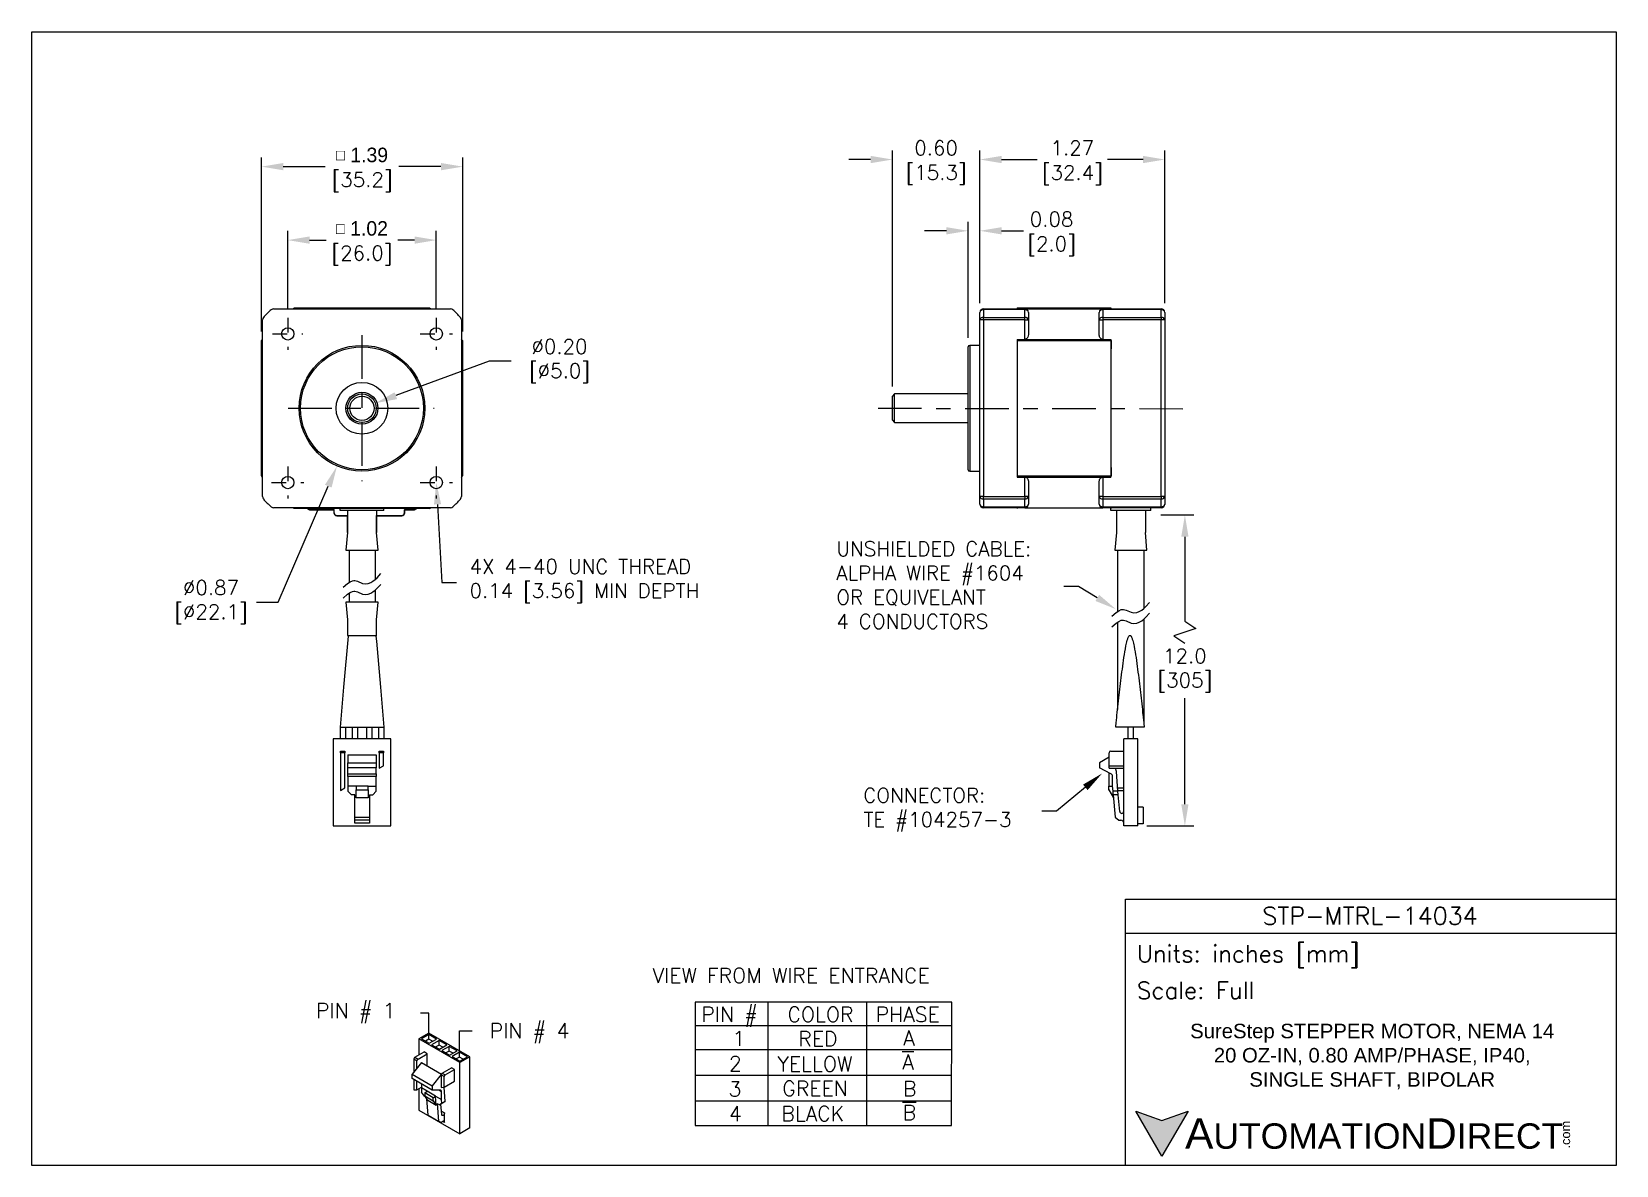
# Model space of a CAD drawing. Extents: x 864.9 to 875.8, y 112.8 to 120.6.
import ezdxf
from ezdxf import colors
from ezdxf.entities.mleader import LeaderData, LeaderLine
from ezdxf.math import Vec2, Vec3

# ---------------------------------------------------------------- set-up
doc = ezdxf.new("R2010")
doc.units = 0
doc.header["$LTSCALE"] = 4
doc.header["$MEASUREMENT"] = 0
doc.linetypes.add('CENTER2', pattern=[1.125, 0.75, -0.125, 0.125, -0.125])
doc.layers.get('0').update_dxf_attribs({"linetype": 'CONTINUOUS'})
doc.layers.get('DEFPOINTS').update_dxf_attribs({"linetype": 'CONTINUOUS'})
for name, color, linetype in [('Centerline', 40, 'CENTER2'), ('Dimensions', 140, 'CONTINUOUS'), ('Dimensions @ 1', 140, 'CONTINUOUS'), ('TEXT', 140, 'CONTINUOUS')]:
    doc.layers.add(name, color=color, linetype=linetype)
doc.styles.add('\\M+2ABAC\\M+2A6A11', font='')
doc.styles.add('ROMANS', font='romans.shx')
doc.styles.get("Standard").update_dxf_attribs({"font": 'romans.shx'})
doc.styles.get('\\M+2ABAC\\M+2A6A11').set_extended_font_data('AR MingtiM BIG-5')
doc.dimstyles.get("Standard").update_dxf_attribs({"dimtxt": 0.1, "dimasz": 0.15, "dimexe": 0.0625, "dimexo": 0.0625, "dimgap": 0.03, "dimtad": 0, "dimtih": 1, "dimtoh": 1, "dimzin": 0, "dimdsep": 46, "dimtxsty": 'Standard', "dimcen": 0, "dimclrd": 256, "dimclre": 256, "dimclrt": 256, "dimadec": 0, "dimazin": 0, "dimtfac": 1, "dimtofl": 0, "dimtmove": 0, "dimatfit": 3, "dimfxl": 0, "dimtolj": 1, "dimtzin": 0, "dimlwd": -1, "dimlwe": 25, "dimarcsym": 0})

# ---------------------------------------------------------------- blocks, each defined once
blk = doc.blocks.new('*D9')
at = {"layer": 'DEFPOINTS', "color": 0}
for p in [(867.844, 119.628), (866.458, 118.43), (867.844, 118.43)]:
    blk.add_point(p, dxfattribs=at)
at = {"layer": 'Dimensions', "lineweight": 25}
for p, q in [((866.458, 118.493), (866.458, 119.691)), ((867.844, 118.493), (867.844, 119.691))]:
    blk.add_line(p, q, dxfattribs=at)
at = {"layer": 'Dimensions'}
for p, q in [((866.608, 119.628), (866.896, 119.628)), ((867.694, 119.628), (867.405, 119.628))]:
    blk.add_line(p, q, dxfattribs=at)
for points in [[(866.608, 119.653), (866.608, 119.603), (866.458, 119.628)], [(867.694, 119.653), (867.694, 119.603), (867.844, 119.628)]]:
    blk.add_solid(points, dxfattribs=at)
at = {"layer": 'Dimensions', "char_height": 0.1, "attachment_point": 5}
for s, insert in [('\\A1;{\\Fgdt|c0;\\H0.75x;o\\Ftxt|c0;\\H1.3333x; 1.39', (867.151, 119.708)), ('\\A1;[35.2]}', (867.151, 119.522))]:
    blk.add_mtext(s, dxfattribs=dict(at, insert=insert))
blk = doc.blocks.new('*D8')
at = {"layer": 'DEFPOINTS', "color": 0}
for p in [(867.662, 119.122), (866.639, 118.586), (867.662, 118.586)]:
    blk.add_point(p, dxfattribs=at)
at = {"layer": 'Dimensions', "lineweight": 25}
for p, q in [((866.639, 118.649), (866.639, 119.185)), ((867.662, 118.649), (867.662, 119.185))]:
    blk.add_line(p, q, dxfattribs=at)
at = {"layer": 'Dimensions'}
for p, q in [((866.789, 119.122), (866.904, 119.122)), ((867.512, 119.122), (867.396, 119.122))]:
    blk.add_line(p, q, dxfattribs=at)
for points in [[(866.789, 119.147), (866.789, 119.097), (866.639, 119.122)], [(867.512, 119.147), (867.512, 119.097), (867.662, 119.122)]]:
    blk.add_solid(points, dxfattribs=at)
at = {"layer": 'Dimensions', "char_height": 0.1, "attachment_point": 5}
for s, insert in [('\\A1;{\\Fgdt|c0;\\H0.75x;o\\Ftxt|c0;\\H1.3333x; 1.02', (867.15, 119.202)), ('\\A1;[26.0]}', (867.15, 119.016))]:
    blk.add_mtext(s, dxfattribs=dict(at, insert=insert))
blk = doc.blocks.new('*D1')
at = {"layer": 'DEFPOINTS', "color": 0}
for p in [(867.323, 118.363), (866.978, 117.565)]:
    blk.add_point(p, dxfattribs=at)
at = {"layer": 'Dimensions'}
for p, q in [((866.573, 116.629), (866.918, 117.427)), ((866.423, 116.629), (866.573, 116.629))]:
    blk.add_line(p, q, dxfattribs=at)
blk.add_solid([(866.895, 117.437), (866.941, 117.418), (866.978, 117.565)], dxfattribs=at)
at = {"layer": 'Dimensions', "insert": (866.076, 116.629), "char_height": 0.1, "attachment_point": 5}
blk.add_mtext('\\A1; ∅0.87\\P [∅22.1]', dxfattribs=at)
blk = doc.blocks.new('*D12')
at = {"layer": 'DEFPOINTS', "color": 0}
for p in [(871.405, 119.677), (871.405, 118.624), (872.679, 118.624)]:
    blk.add_point(p, dxfattribs=at)
at = {"layer": 'Dimensions', "lineweight": 25}
for p, q in [((871.405, 118.687), (871.405, 119.739)), ((872.679, 118.687), (872.679, 119.739))]:
    blk.add_line(p, q, dxfattribs=at)
at = {"layer": 'Dimensions'}
for p, q in [((871.555, 119.677), (871.8, 119.677)), ((872.529, 119.677), (872.284, 119.677))]:
    blk.add_line(p, q, dxfattribs=at)
for points in [[(871.555, 119.702), (871.555, 119.652), (871.405, 119.677)], [(872.529, 119.702), (872.529, 119.652), (872.679, 119.677)]]:
    blk.add_solid(points, dxfattribs=at)
at = {"layer": 'Dimensions', "char_height": 0.1, "attachment_point": 5}
for s, insert in [('\\A1;1.27', (872.042, 119.757)), ('\\A1;[32.4]', (872.042, 119.57))]:
    blk.add_mtext(s, dxfattribs=dict(at, insert=insert))
blk = doc.blocks.new('*D11')
at = {"layer": 'DEFPOINTS', "color": 0}
for p in [(870.803, 119.677), (871.405, 118.624), (870.803, 118.05)]:
    blk.add_point(p, dxfattribs=at)
at = {"layer": 'Dimensions', "lineweight": 25}
for p, q in [((870.803, 118.113), (870.803, 119.74)), ((871.405, 118.687), (871.405, 119.74))]:
    blk.add_line(p, q, dxfattribs=at)
at = {"layer": 'Dimensions'}
for p, q in [((870.653, 119.677), (870.503, 119.677)), ((871.555, 119.677), (871.705, 119.677))]:
    blk.add_line(p, q, dxfattribs=at)
for points in [[(870.653, 119.702), (870.653, 119.652), (870.803, 119.677)], [(871.555, 119.702), (871.555, 119.652), (871.405, 119.677)]]:
    blk.add_solid(points, dxfattribs=at)
at = {"layer": 'Dimensions', "char_height": 0.1, "attachment_point": 5}
for s, insert in [('\\A1;0.60', (871.104, 119.757)), ('\\A1;[15.3]', (871.104, 119.571))]:
    blk.add_mtext(s, dxfattribs=dict(at, insert=insert))
blk = doc.blocks.new('*D0')
at = {"layer": 'DEFPOINTS', "color": 0}
for p in [(867.243, 117.999), (867.058, 117.93)]:
    blk.add_point(p, dxfattribs=at)
at = {"layer": 'Dimensions'}
for p, q in [((868.027, 118.289), (867.384, 118.051)), ((868.177, 118.289), (868.027, 118.289))]:
    blk.add_line(p, q, dxfattribs=at)
blk.add_solid([(867.375, 118.074), (867.392, 118.027), (867.243, 117.999)], dxfattribs=at)
at = {"layer": 'Dimensions', "insert": (868.476, 118.289), "char_height": 0.1, "attachment_point": 5}
blk.add_mtext('\\A1; ∅0.20\\P [∅5.0]', dxfattribs=at)
blk = doc.blocks.new('*D7')
at = {"layer": 'DEFPOINTS', "color": 0}
for p in [(872.589, 117.229), (872.494, 115.087), (872.817, 115.087)]:
    blk.add_point(p, dxfattribs=at)
at = {"layer": 'Dimensions', "lineweight": 25}
for p, q in [((872.652, 117.229), (872.879, 117.229)), ((872.556, 115.087), (872.879, 115.087))]:
    blk.add_line(p, q, dxfattribs=at)
at = {"layer": 'Dimensions'}
for p, q in [((872.817, 117.079), (872.817, 116.497)), ((872.892, 116.447), (872.742, 116.397)), ((872.817, 116.497), (872.892, 116.447)), ((872.742, 116.397), (872.817, 116.347)), ((872.817, 115.237), (872.817, 115.968))]:
    blk.add_line(p, q, dxfattribs=at)
for points in [[(872.792, 117.079), (872.842, 117.079), (872.817, 117.229)], [(872.792, 115.237), (872.842, 115.237), (872.817, 115.087)]]:
    blk.add_solid(points, dxfattribs=at)
at = {"layer": 'Dimensions', "insert": (872.817, 116.158), "char_height": 0.1, "attachment_point": 5}
blk.add_mtext('\\A1;12.0\\P[305]', dxfattribs=at)
blk = doc.blocks.new('*D10')
at = {"layer": 'DEFPOINTS', "color": 0}
for p in [(871.405, 119.186), (871.405, 118.624), (871.325, 118.387)]:
    blk.add_point(p, dxfattribs=at)
at = {"layer": 'Dimensions'}
for p, q in [((871.175, 119.186), (871.025, 119.186)), ((871.555, 119.186), (871.705, 119.186))]:
    blk.add_line(p, q, dxfattribs=at)
at = {"layer": 'Dimensions', "lineweight": 25}
for p, q in [((871.325, 118.45), (871.325, 119.249)), ((871.405, 118.687), (871.405, 119.249))]:
    blk.add_line(p, q, dxfattribs=at)
at = {"layer": 'Dimensions'}
for points in [[(871.175, 119.211), (871.175, 119.161), (871.325, 119.186)], [(871.555, 119.211), (871.555, 119.161), (871.405, 119.186)]]:
    blk.add_solid(points, dxfattribs=at)
at = {"layer": 'Dimensions', "char_height": 0.1, "attachment_point": 5}
for s, insert in [('\\A1;0.08', (871.899, 119.266)), ('\\A1;[2.0]', (871.899, 119.08))]:
    blk.add_mtext(s, dxfattribs=dict(at, insert=insert))

msp = doc.modelspace()

# ---------------------------------------------------------------- hatches: boundary and pattern name
at = {"layer": 'TEXT'}
msp.add_hatch(color=256, dxfattribs=at).paths.add_polyline_path([(872.839, 113.124), (872.659, 113.058), (872.479, 113.124), (872.659, 112.812)])

# ---------------------------------------------------------------- linework, layer by layer
at = {"color": 7, "linetype": 'Continuous', "lineweight": 25}
for p, q in [((866.542, 118.649), (867.759, 118.649)), ((866.684, 118.655), (867.616, 118.655)), ((871.405, 118.572), (871.405, 118.624)), ((871.43, 118.643), (871.43, 118.649)), ((871.43, 118.649), (871.715, 118.649)), ((871.43, 118.643), (871.43, 118.589)), ((871.715, 118.643), (871.43, 118.643)), ((871.661, 118.655), (872.307, 118.655)), ((871.661, 118.655), (871.661, 118.649)), ((871.715, 118.649), (872.252, 118.649)), ((871.715, 118.643), (871.715, 118.649)), ((871.715, 118.589), (871.715, 118.643)), ((871.74, 118.624), (871.74, 118.572)), ((872.227, 118.572), (872.227, 118.624)), ((872.252, 118.649), (872.654, 118.649)), ((872.252, 118.649), (872.252, 118.643)), ((872.252, 118.643), (872.252, 118.589)), ((872.654, 118.643), (872.252, 118.643)), ((872.307, 118.655), (872.307, 118.649)), ((872.654, 118.649), (872.654, 118.643)), ((872.654, 118.589), (872.654, 118.643)), ((872.679, 118.624), (872.679, 118.572)), ((866.465, 117.356), (866.465, 118.572)), ((867.835, 118.572), (867.835, 117.356)), ((871.405, 117.356), (871.405, 118.572)), ((871.43, 118.572), (871.405, 118.572)), ((871.43, 118.572), (871.43, 118.589)), ((871.43, 118.589), (871.715, 118.589)), ((871.43, 118.572), (871.43, 117.356)), ((871.715, 118.572), (871.43, 118.572)), ((871.715, 118.572), (871.715, 118.589)), ((871.715, 118.438), (871.715, 118.572)), ((871.715, 118.572), (871.74, 118.572)), ((871.74, 118.572), (871.74, 118.473)), ((872.227, 118.473), (872.227, 118.572)), ((872.227, 118.572), (872.252, 118.572)), ((872.252, 118.589), (872.654, 118.589)), ((872.252, 118.589), (872.252, 118.572)), ((872.252, 118.572), (872.252, 118.438)), ((872.654, 118.572), (872.252, 118.572)), ((872.654, 118.589), (872.654, 118.572)), ((872.654, 117.356), (872.654, 118.572)), ((872.679, 118.572), (872.654, 118.572)), ((872.679, 118.572), (872.679, 117.356)), ((866.458, 117.498), (866.458, 118.43)), ((867.843, 118.43), (867.843, 117.498)), ((871.661, 118.438), (871.661, 118.43)), ((871.661, 118.438), (872.307, 118.438)), ((871.661, 118.43), (872.307, 118.43)), ((871.661, 118.43), (871.661, 117.498)), ((871.715, 118.438), (872.252, 118.438)), ((872.307, 118.438), (872.307, 118.43)), ((872.307, 118.431), (872.311, 118.431)), ((872.307, 118.43), (872.307, 117.498)), ((872.311, 118.373), (872.311, 118.431)), ((871.325, 117.964), (871.325, 118.387)), ((871.405, 118.397), (871.335, 118.397)), ((872.307, 118.373), (872.311, 118.373)), ((870.818, 118.063), (870.803, 118.048)), ((870.803, 117.964), (870.803, 118.048)), ((870.803, 117.881), (870.803, 117.964)), ((871.325, 118.063), (870.818, 118.063)), ((870.818, 117.964), (870.818, 118.063)), ((870.818, 117.866), (870.818, 117.964)), ((871.325, 117.541), (871.325, 117.964)), ((870.803, 117.881), (870.818, 117.866)), ((870.818, 117.866), (871.325, 117.866)), ((871.335, 117.531), (871.405, 117.531)), ((872.307, 117.556), (872.311, 117.556)), ((872.311, 117.498), (872.311, 117.556)), ((871.661, 117.498), (871.661, 117.49)), ((871.661, 117.498), (872.307, 117.498)), ((871.661, 117.49), (872.307, 117.49)), ((871.715, 117.49), (872.252, 117.49)), ((871.715, 117.356), (871.715, 117.49)), ((871.74, 117.456), (871.74, 117.356)), ((872.227, 117.356), (872.227, 117.456)), ((872.252, 117.49), (872.252, 117.356)), ((872.307, 117.498), (872.307, 117.49)), ((872.307, 117.498), (872.311, 117.498)), ((871.43, 117.356), (871.405, 117.356)), ((871.405, 117.304), (871.405, 117.356)), ((871.43, 117.356), (871.715, 117.356)), ((871.43, 117.339), (871.43, 117.356)), ((871.715, 117.339), (871.43, 117.339)), ((871.43, 117.339), (871.43, 117.286)), ((871.74, 117.356), (871.715, 117.356)), ((871.715, 117.356), (871.715, 117.339)), ((871.715, 117.286), (871.715, 117.339)), ((871.74, 117.356), (871.74, 117.304)), ((872.252, 117.356), (872.227, 117.356)), ((872.227, 117.304), (872.227, 117.356)), ((872.252, 117.356), (872.654, 117.356)), ((872.252, 117.356), (872.252, 117.339)), ((872.654, 117.339), (872.252, 117.339)), ((872.252, 117.339), (872.252, 117.286)), ((872.679, 117.356), (872.654, 117.356)), ((872.654, 117.356), (872.654, 117.339)), ((872.654, 117.286), (872.654, 117.339)), ((872.679, 117.356), (872.679, 117.304)), ((867.759, 117.279), (866.542, 117.279)), ((867, 117.274), (866.684, 117.274)), ((866.79, 117.267), (866.789, 117.265)), ((866.789, 117.265), (866.956, 117.265)), ((866.79, 117.267), (866.958, 117.267)), ((866.956, 117.265), (866.958, 117.267)), ((866.956, 117.265), (866.956, 117.244)), ((866.958, 117.244), (866.956, 117.244)), ((866.958, 117.244), (866.958, 117.267)), ((866.976, 117.226), (867.051, 117.226)), ((866.976, 117.226), (866.976, 117.224)), ((866.976, 117.224), (867.051, 117.224)), ((867, 117.274), (867, 117.279)), ((867.3, 117.274), (867, 117.274)), ((867, 117.259), (867, 117.274)), ((867.3, 117.259), (867, 117.259)), ((867.251, 117.226), (867.425, 117.226)), ((867.251, 117.224), (867.425, 117.224)), ((867.3, 117.274), (867.3, 117.279)), ((867.3, 117.259), (867.3, 117.274)), ((867.616, 117.274), (867.3, 117.274)), ((867.425, 117.224), (867.425, 117.226)), ((867.443, 117.267), (867.511, 117.267)), ((867.443, 117.267), (867.443, 117.244)), ((867.443, 117.267), (867.444, 117.265)), ((867.443, 117.244), (867.444, 117.244)), ((867.444, 117.265), (867.512, 117.265)), ((867.444, 117.244), (867.444, 117.265)), ((867.511, 117.267), (867.512, 117.265)), ((871.43, 117.286), (871.715, 117.286)), ((871.43, 117.286), (871.43, 117.279)), ((871.715, 117.279), (871.43, 117.279)), ((871.661, 117.279), (871.661, 117.274)), ((871.715, 117.279), (871.715, 117.286)), ((871.715, 117.279), (872.252, 117.279)), ((872.252, 117.286), (872.654, 117.286)), ((872.252, 117.286), (872.252, 117.279)), ((872.654, 117.279), (872.252, 117.279)), ((872.307, 117.279), (872.307, 117.274)), ((872.307, 117.259), (872.307, 117.274)), ((872.582, 117.259), (872.307, 117.259)), ((872.582, 117.274), (872.582, 117.279)), ((872.582, 117.259), (872.582, 117.274)), ((872.654, 117.286), (872.654, 117.279)), ((872.679, 117.304), (872.679, 117.301)), ((867.252, 116.361), (867.249, 116.395)), ((866.952, 115.687), (866.952, 115.087)), ((867.35, 115.687), (866.952, 115.687)), ((866.999, 115.767), (866.999, 115.687)), ((867.039, 115.687), (867.039, 115.767)), ((867.082, 115.767), (867.082, 115.687)), ((867.122, 115.687), (867.122, 115.767)), ((867.181, 115.767), (867.181, 115.687)), ((867.221, 115.687), (867.221, 115.767)), ((867.264, 115.767), (867.264, 115.687)), ((867.304, 115.687), (867.304, 115.767)), ((867.35, 115.087), (867.35, 115.687)), ((872.494, 115.687), (872.396, 115.687)), ((872.396, 115.087), (872.396, 115.687)), ((872.424, 115.767), (872.424, 115.687)), ((872.451, 115.767), (872.441, 115.767)), ((872.464, 115.687), (872.464, 115.767)), ((872.494, 115.087), (872.494, 115.687)), ((867.003, 115.592), (867.003, 115.602)), ((867.003, 115.602), (867.033, 115.602)), ((867.033, 115.592), (867.003, 115.592)), ((867.003, 115.592), (867.003, 115.332)), ((867.033, 115.602), (867.033, 115.592)), ((867.033, 115.349), (867.033, 115.592)), ((867.053, 115.577), (867.249, 115.577)), ((867.053, 115.577), (867.053, 115.522)), ((867.249, 115.577), (867.249, 115.522)), ((867.269, 115.592), (867.269, 115.602)), ((867.269, 115.602), (867.299, 115.602)), ((867.269, 115.592), (867.269, 115.485)), ((867.299, 115.592), (867.269, 115.592)), ((867.299, 115.602), (867.299, 115.592)), ((867.299, 115.502), (867.299, 115.592)), ((872.296, 115.562), (872.229, 115.522)), ((872.296, 115.502), (872.296, 115.592)), ((872.306, 115.602), (872.396, 115.602)), ((867.053, 115.522), (867.249, 115.522)), ((867.053, 115.487), (867.053, 115.522)), ((867.249, 115.487), (867.053, 115.487)), ((867.053, 115.447), (867.053, 115.487)), ((867.249, 115.522), (867.249, 115.487)), ((867.249, 115.447), (867.249, 115.487)), ((867.269, 115.485), (867.299, 115.502)), ((872.229, 115.522), (872.229, 115.487)), ((872.308, 115.447), (872.229, 115.487)), ((872.296, 115.485), (872.296, 115.502)), ((872.296, 115.502), (872.396, 115.502)), ((872.296, 115.485), (872.396, 115.485)), ((872.296, 115.362), (872.296, 115.453)), ((872.345, 115.462), (872.34, 115.485)), ((872.356, 115.327), (872.345, 115.462)), ((867.003, 115.332), (867.033, 115.349)), ((867.053, 115.447), (867.249, 115.447)), ((867.053, 115.429), (867.053, 115.447)), ((867.249, 115.429), (867.053, 115.429)), ((867.053, 115.429), (867.053, 115.362)), ((867.11, 115.362), (867.053, 115.362)), ((867.053, 115.362), (867.053, 115.327)), ((867.192, 115.362), (867.11, 115.362)), ((867.11, 115.362), (867.11, 115.337)), ((867.192, 115.337), (867.192, 115.362)), ((867.192, 115.362), (867.249, 115.362)), ((867.249, 115.447), (867.249, 115.429)), ((867.249, 115.362), (867.249, 115.429)), ((867.249, 115.327), (867.249, 115.362)), ((872.294, 115.362), (872.319, 115.362)), ((872.294, 115.337), (872.294, 115.362)), ((872.319, 115.362), (872.319, 115.429)), ((872.322, 115.327), (872.319, 115.362)), ((872.355, 115.349), (872.396, 115.349)), ((867.078, 115.302), (867.053, 115.327)), ((867.1, 115.302), (867.078, 115.302)), ((867.1, 115.147), (867.1, 115.302)), ((867.11, 115.337), (867.192, 115.337)), ((867.11, 115.281), (867.11, 115.337)), ((867.192, 115.281), (867.11, 115.281)), ((867.192, 115.337), (867.192, 115.281)), ((867.203, 115.302), (867.224, 115.302)), ((867.203, 115.302), (867.203, 115.147)), ((867.224, 115.302), (867.249, 115.327)), ((872.294, 115.337), (872.326, 115.281)), ((872.296, 115.332), (872.296, 115.333)), ((872.296, 115.332), (872.297, 115.332)), ((872.356, 115.327), (872.322, 115.327)), ((872.324, 115.302), (872.322, 115.327)), ((872.358, 115.302), (872.324, 115.302)), ((872.324, 115.302), (872.338, 115.147)), ((872.356, 115.332), (872.396, 115.332)), ((872.358, 115.302), (872.356, 115.327)), ((872.368, 115.187), (872.358, 115.302)), ((867.1, 115.147), (867.203, 115.147)), ((867.1, 115.127), (867.1, 115.147)), ((867.203, 115.127), (867.1, 115.127)), ((867.1, 115.107), (867.1, 115.127)), ((867.203, 115.147), (867.203, 115.127)), ((867.203, 115.127), (867.203, 115.107)), ((872.338, 115.147), (872.361, 115.127)), ((872.361, 115.127), (872.376, 115.127)), ((872.529, 115.216), (872.494, 115.216)), ((872.529, 115.216), (872.529, 115.102)), ((866.952, 115.087), (867.35, 115.087)), ((867.203, 115.107), (867.1, 115.107)), ((872.494, 115.087), (872.396, 115.087)), ((872.529, 115.102), (872.494, 115.102)), ((867.611, 113.661), (867.542, 113.621)), ((867.542, 113.621), (867.542, 113.51)), ((867.824, 113.458), (867.542, 113.621)), ((867.61, 113.651), (867.559, 113.622)), ((867.559, 113.622), (867.613, 113.591)), ((867.61, 113.619), (867.587, 113.606)), ((867.664, 113.62), (867.61, 113.651)), ((867.61, 113.619), (867.61, 113.651)), ((867.636, 113.604), (867.61, 113.619)), ((867.893, 113.498), (867.611, 113.661)), ((867.613, 113.591), (867.664, 113.62)), ((867.681, 113.61), (867.63, 113.581)), ((867.734, 113.579), (867.681, 113.61)), ((867.681, 113.578), (867.681, 113.61)), ((867.515, 113.494), (867.578, 113.531)), ((867.515, 113.494), (867.536, 113.482)), ((867.536, 113.482), (867.599, 113.518)), ((867.599, 113.518), (867.578, 113.531)), ((867.599, 113.436), (867.599, 113.518)), ((867.63, 113.581), (867.684, 113.55)), ((867.681, 113.578), (867.658, 113.565)), ((867.707, 113.563), (867.681, 113.578)), ((867.684, 113.55), (867.734, 113.579)), ((867.751, 113.569), (867.701, 113.54)), ((867.701, 113.54), (867.754, 113.509)), ((867.751, 113.537), (867.728, 113.524)), ((867.805, 113.538), (867.751, 113.569)), ((867.751, 113.537), (867.751, 113.569)), ((867.777, 113.522), (867.751, 113.537)), ((867.754, 113.509), (867.805, 113.538)), ((867.822, 113.529), (867.771, 113.499)), ((867.771, 113.499), (867.825, 113.468)), ((867.822, 113.496), (867.799, 113.483)), ((867.876, 113.498), (867.822, 113.529)), ((867.822, 113.496), (867.822, 113.529)), ((867.848, 113.481), (867.822, 113.496)), ((867.893, 113.498), (867.824, 113.458)), ((867.825, 113.468), (867.876, 113.498)), ((867.893, 113.008), (867.893, 113.498)), ((867.56, 113.459), (867.495, 113.377)), ((867.529, 113.469), (867.507, 113.482)), ((867.507, 113.482), (867.507, 113.392)), ((867.529, 113.419), (867.529, 113.469)), ((867.56, 113.459), (867.697, 113.379)), ((867.703, 113.385), (867.766, 113.422)), ((867.703, 113.385), (867.724, 113.373)), ((867.724, 113.373), (867.787, 113.41)), ((867.787, 113.41), (867.766, 113.422)), ((867.787, 113.329), (867.787, 113.41)), ((867.824, 112.968), (867.824, 113.458)), ((867.495, 113.377), (867.634, 113.297)), ((867.495, 113.348), (867.495, 113.377)), ((867.634, 113.268), (867.495, 113.348)), ((867.507, 113.341), (867.507, 113.269)), ((867.507, 113.269), (867.529, 113.271)), ((867.529, 113.271), (867.529, 113.329)), ((867.529, 113.271), (867.559, 113.289)), ((867.542, 113.279), (867.542, 113.131)), ((867.559, 113.311), (867.559, 113.283)), ((867.599, 113.26), (867.559, 113.283)), ((867.559, 113.283), (867.561, 113.255)), ((867.696, 113.375), (867.634, 113.297)), ((867.634, 113.297), (867.634, 113.268)), ((867.717, 113.361), (867.696, 113.373)), ((867.696, 113.373), (867.696, 113.286)), ((867.696, 113.286), (867.717, 113.288)), ((867.717, 113.288), (867.717, 113.361)), ((867.717, 113.288), (867.787, 113.329)), ((867.724, 113.19), (867.717, 113.288)), ((867.58, 113.226), (867.561, 113.255)), ((867.586, 113.222), (867.58, 113.226)), ((867.582, 113.249), (867.599, 113.26)), ((867.64, 113.216), (867.582, 113.249)), ((867.582, 113.249), (867.582, 113.229)), ((867.582, 113.229), (867.64, 113.195)), ((867.604, 113.197), (867.582, 113.229)), ((867.605, 113.096), (867.596, 113.208)), ((867.657, 113.226), (867.599, 113.26)), ((867.662, 113.163), (867.604, 113.197)), ((867.69, 113.268), (867.634, 113.268)), ((867.64, 113.216), (867.657, 113.226)), ((867.64, 113.195), (867.64, 113.216)), ((867.64, 113.195), (867.662, 113.163)), ((867.657, 113.226), (867.698, 113.203)), ((867.662, 113.163), (867.657, 113.226)), ((867.669, 113.175), (867.684, 113.166)), ((867.669, 113.175), (867.678, 113.054)), ((867.708, 113.18), (867.684, 113.166)), ((867.684, 113.166), (867.7, 113.175)), ((867.699, 113.099), (867.694, 113.172)), ((867.698, 113.203), (867.698, 113.257)), ((867.7, 113.175), (867.698, 113.203)), ((867.724, 113.19), (867.7, 113.175)), ((867.708, 113.18), (867.724, 113.19)), ((867.542, 113.131), (867.824, 112.968)), ((867.605, 113.096), (867.678, 113.054)), ((867.678, 113.054), (867.695, 113.047)), ((867.695, 113.047), (867.705, 113.053)), ((867.719, 113.045), (867.719, 113.111)), ((867.893, 113.008), (867.824, 112.968))]:
    msp.add_line(p, q, dxfattribs=at)
at = {"color": 8, "linetype": 'Continuous', "lineweight": 25}
for p, q in [((871.335, 118.397), (871.335, 117.964)), ((871.335, 117.964), (871.335, 117.531)), ((867.698, 113.257), (867.68, 113.268)), ((867.698, 113.124), (867.719, 113.111)), ((867.719, 113.045), (867.705, 113.053))]:
    msp.add_line(p, q, dxfattribs=at)
for p, q in [((867.051, 117.259), (867.051, 117.109)), ((867.051, 117.109), (867.051, 117.226)), ((867.251, 117.259), (867.251, 117.109)), ((867.251, 117.109), (867.251, 117.226)), ((872.345, 117.259), (872.345, 117.109)), ((872.545, 117.259), (872.545, 117.109)), ((867.051, 117.109), (867.04, 116.987)), ((867.261, 116.987), (867.251, 117.109)), ((872.345, 117.109), (872.334, 116.987)), ((872.555, 116.987), (872.545, 117.109)), ((867.04, 116.987), (867.261, 116.987)), ((872.334, 116.987), (872.555, 116.987)), ((867.051, 116.4), (867.251, 116.4)), ((867.054, 116.395), (867.054, 116.4)), ((867.249, 116.4), (867.249, 116.395)), ((866.999, 115.767), (867.304, 115.767))]:
    msp.add_line(p, q)
at = {"color": 7, "linetype": 'Continuous', "lineweight": 25, "flags": 128}
for points in [[(866.776, 117.274), (866.782, 117.271), (866.79, 117.267)], [(867.511, 117.267), (867.519, 117.271), (867.525, 117.274)], [(867.054, 116.395), (867.023, 116.042), (866.999, 115.767)], [(867.304, 115.767), (867.28, 116.042), (867.252, 116.361)], [(867.719, 113.111), (867.719, 113.109), (867.718, 113.106), (867.717, 113.103), (867.716, 113.101), (867.715, 113.099), (867.713, 113.097), (867.711, 113.095), (867.709, 113.094), (867.707, 113.093), (867.705, 113.093), (867.703, 113.093), (867.702, 113.094), (867.701, 113.095), (867.7, 113.097), (867.699, 113.099)]]:
    msp.add_lwpolyline(points, dxfattribs=at)
at = {"flags": 128}
for points in [[(867.061, 116.987), (867.061, 116.764)], [(867.242, 116.987), (867.242, 116.785)], [(872.354, 116.987), (872.354, 116.565)], [(872.535, 116.987), (872.535, 116.586)], [(867.061, 116.691), (867.061, 116.628)], [(867.242, 116.712), (867.242, 116.628)], [(867.251, 116.4), (867.251, 116.507), (867.261, 116.628), (867.04, 116.628), (867.051, 116.507), (867.051, 116.4)], [(872.313, 116.532), (872.344, 116.558), (872.361, 116.569), (872.378, 116.577), (872.387, 116.579), (872.395, 116.579), (872.412, 116.574), (872.448, 116.559), (872.466, 116.555), (872.486, 116.558), (872.503, 116.564), (872.52, 116.574), (872.534, 116.585), (872.548, 116.598), (872.574, 116.626)], [(872.313, 116.458), (872.344, 116.484), (872.361, 116.496), (872.378, 116.504), (872.387, 116.505), (872.395, 116.505), (872.412, 116.5), (872.448, 116.484), (872.466, 116.482), (872.486, 116.484), (872.503, 116.491), (872.52, 116.5), (872.534, 116.512), (872.548, 116.525), (872.574, 116.552)], [(872.354, 116.491), (872.354, 115.889)], [(872.535, 116.513), (872.535, 115.786)]]:
    msp.add_lwpolyline(points, dxfattribs=at)
for points in [[(867.02, 116.731), (867.051, 116.757), (867.068, 116.768), (867.085, 116.776), (867.093, 116.778), (867.102, 116.778), (867.119, 116.773), (867.154, 116.758), (867.173, 116.754), (867.192, 116.757), (867.21, 116.763), (867.226, 116.773), (867.241, 116.784), (867.255, 116.797), (867.281, 116.825)], [(867.02, 116.657), (867.051, 116.683), (867.068, 116.695), (867.085, 116.703), (867.093, 116.704), (867.102, 116.704), (867.119, 116.7), (867.154, 116.683), (867.173, 116.681), (867.192, 116.683), (867.21, 116.69), (867.226, 116.699), (867.241, 116.711), (867.255, 116.724), (867.281, 116.751)]]:
    msp.add_lwpolyline(points)
at = {"color": 7, "linetype": 'Continuous', "lineweight": 25}
for centre, radius in [((866.639, 118.476), 0.0425), ((867.662, 118.476), 0.0425), ((867.15, 117.964), 0.433), ((867.15, 117.964), 0.423), ((867.15, 117.964), 0.178), ((867.15, 117.964), 0.11), ((867.15, 117.964), 0.0984), ((867.15, 117.964), 0.0984), ((867.15, 117.964), 0.0834), ((866.639, 117.452), 0.0425), ((867.662, 117.452), 0.0425)]:
    msp.add_circle(centre, radius, dxfattribs=at)
for centre, radius, start, end in [((867.15, 117.964), 0.923, 132.661, 137.339), ((866.542, 118.624), 0.025, 90, 132.661), ((867.15, 117.964), 0.833, 124.0109, 124.6814), ((867.15, 117.964), 0.833, 55.3186, 55.9891), ((867.759, 118.624), 0.025, 47.339, 90), ((867.15, 117.964), 0.923, 42.661, 47.339), ((871.43, 118.624), 0.025, 90, 180), ((871.427, 118.62), 0.0225, 82.6592, 169.9983), ((871.715, 118.624), 0.025, 0, 90), ((871.718, 118.62), 0.0225, 10.003, 97.3395), ((872.252, 118.624), 0.025, 90, 180), ((872.249, 118.62), 0.0225, 82.6592, 169.9983), ((872.654, 118.624), 0.025, 0, 90), ((872.657, 118.62), 0.0225, 10.0017, 97.3408), ((866.49, 118.572), 0.025, 137.339, 180), ((867.81, 118.572), 0.025, 0, 42.661), ((871.426, 118.568), 0.0222, 81.2391, 167.0091), ((871.718, 118.568), 0.0222, 12.9922, 98.7596), ((872.248, 118.568), 0.0222, 81.2391, 167.0091), ((872.657, 118.568), 0.0222, 12.9909, 98.7609), ((867.148, 117.964), 0.833, 145.0776, 145.9891), ((867.152, 117.964), 0.833, 34.0109, 34.9224), ((871.335, 118.387), 0.01, 90, 180), ((871.335, 117.541), 0.01, 180, 270), ((867.148, 117.964), 0.833, 214.0109, 214.9224), ((867.152, 117.964), 0.833, 325.0776, 325.9891), ((866.49, 117.356), 0.025, 180, 222.661), ((867.15, 117.964), 0.923, 222.661, 227.339), ((867.15, 117.964), 0.923, 312.661, 317.339), ((867.81, 117.356), 0.025, 317.339, 0), ((871.426, 117.361), 0.0222, 192.9895, 278.7623), ((871.718, 117.361), 0.0222, 261.239, 347.0092), ((872.248, 117.361), 0.0222, 192.9895, 278.7623), ((872.657, 117.361), 0.0222, 261.2377, 347.0105), ((866.542, 117.304), 0.025, 227.339, 270), ((867.15, 117.964), 0.833, 235.3186, 235.9891), ((867.15, 117.964), 0.787, 241.2995, 242.6845), ((866.976, 117.244), 0.0195, 180, 270), ((866.976, 117.244), 0.0178, 180, 270), ((867.425, 117.244), 0.0178, 270, 0), ((867.425, 117.244), 0.0195, 270, 0), ((867.15, 117.964), 0.787, 297.3155, 298.7005), ((867.15, 117.964), 0.833, 304.0109, 304.6814), ((867.759, 117.304), 0.025, 270, 312.661), ((871.427, 117.308), 0.0225, 190.0013, 277.3378), ((871.43, 117.304), 0.025, 180, 270), ((871.718, 117.308), 0.0225, 262.6635, 349.9974), ((871.715, 117.304), 0.025, 270, 0), ((872.249, 117.308), 0.0225, 190.0013, 277.3378), ((872.252, 117.304), 0.025, 180, 270), ((872.657, 117.308), 0.0225, 262.6622, 349.9987), ((872.654, 117.304), 0.025, 270, 0), ((872.259, 115.772), 0.0828, 356.4956, 2.5326), ((872.619, 115.772), 0.0828, 177.4674, 183.5044), ((872.306, 115.592), 0.01, 90, 180), ((872.299, 115.429), 0.02, 0, 63.0652), ((872.382, 115.188), 0.014, 184.67, 0), ((872.376, 115.107), 0.02, 0, 90), ((867.523, 113.481), 0.0154, 122.6055, 177.3945), ((867.544, 113.469), 0.0154, 122.6055, 177.3945), ((867.711, 113.372), 0.0154, 122.6055, 177.3945), ((867.732, 113.36), 0.0154, 122.6055, 177.3945), ((867.689, 113.259), 0.00865, 350.1604, 84.7766), ((867.711, 113.046), 0.00877, 351.3151, 128.6742)]:
    msp.add_arc(centre, radius, start, end, dxfattribs=at)
for points, knots in [([(871.74, 118.473), (871.739, 118.467), (871.738, 118.457), (871.732, 118.447), (871.726, 118.442), (871.72, 118.439), (871.717, 118.438), (871.715, 118.438)], [0, 0, 0, 0, 0.420377, 0.633683, 0.796122, 0.90508, 1, 1, 1, 1]), ([(872.252, 118.438), (872.247, 118.438), (872.243, 118.44), (872.237, 118.445), (872.234, 118.448), (872.23, 118.455), (872.229, 118.458), (872.227, 118.465), (872.227, 118.469), (872.227, 118.473)], [0, 0, 0, 0, 0.25, 0.25, 0.5, 0.5, 0.75, 0.75, 1, 1, 1, 1]), ([(871.715, 117.49), (871.717, 117.49), (871.721, 117.49), (871.727, 117.486), (871.734, 117.48), (871.739, 117.469), (871.739, 117.46), (871.74, 117.456)], [0, 0, 0, 0, 0.1114591, 0.2220147, 0.400451, 0.6963292, 1, 1, 1, 1]), ([(872.227, 117.456), (872.227, 117.46), (872.227, 117.463), (872.229, 117.47), (872.23, 117.474), (872.234, 117.48), (872.237, 117.483), (872.243, 117.488), (872.247, 117.49), (872.252, 117.49)], [0, 0, 0, 0, 0.25, 0.25, 0.5, 0.5, 0.75, 0.75, 1, 1, 1, 1]), ([(872.342, 115.776), (872.342, 115.778), (872.342, 115.781), (872.343, 115.787), (872.343, 115.789), (872.344, 115.799), (872.345, 115.805), (872.347, 115.824), (872.348, 115.837), (872.352, 115.876), (872.355, 115.902), (872.364, 115.982), (872.37, 116.035), (872.383, 116.141), (872.389, 116.195), (872.402, 116.274), (872.406, 116.301), (872.414, 116.34), (872.417, 116.353), (872.422, 116.373), (872.424, 116.379), (872.428, 116.389), (872.43, 116.392), (872.433, 116.396), (872.434, 116.397), (872.436, 116.399), (872.438, 116.4), (872.441, 116.399), (872.443, 116.398), (872.445, 116.396), (872.446, 116.395), (872.449, 116.39), (872.45, 116.387), (872.454, 116.378), (872.456, 116.371), (872.461, 116.352), (872.464, 116.339), (872.472, 116.299), (872.477, 116.273), (872.488, 116.193), (872.495, 116.14), (872.508, 116.034), (872.514, 115.981), (872.523, 115.902), (872.525, 115.876), (872.53, 115.837), (872.531, 115.824), (872.533, 115.805), (872.534, 115.799), (872.535, 115.789), (872.535, 115.787), (872.535, 115.781), (872.536, 115.778), (872.536, 115.776)], [0, 0, 0, 0, 0.007813, 0.007813, 0.015625, 0.015625, 0.03125, 0.03125, 0.0625, 0.0625, 0.125, 0.125, 0.25, 0.25, 0.375, 0.375, 0.4375, 0.4375, 0.46875, 0.46875, 0.484375, 0.484375, 0.492188, 0.492188, 0.496094, 0.496094, 0.5, 0.5, 0.503906, 0.503906, 0.507813, 0.507813, 0.515625, 0.515625, 0.53125, 0.53125, 0.5625, 0.5625, 0.625, 0.625, 0.75, 0.75, 0.875, 0.875, 0.9375, 0.9375, 0.96875, 0.96875, 0.984375, 0.984375, 0.992188, 0.992188, 1, 1, 1, 1]), ([(872.341, 115.767), (872.341, 115.767), (872.341, 115.77), (872.342, 115.773), (872.342, 115.776)], [0, 0, 0, 0, 0.067765, 1, 1, 1, 1]), ([(872.441, 115.767), (872.44, 115.767), (872.44, 115.767), (872.433, 115.767), (872.426, 115.767), (872.414, 115.767), (872.407, 115.767), (872.396, 115.767), (872.39, 115.767), (872.379, 115.767), (872.374, 115.767), (872.365, 115.767), (872.361, 115.767), (872.354, 115.767), (872.351, 115.767), (872.345, 115.767), (872.343, 115.767), (872.342, 115.767)], [3.12131, 3.12131, 3.12131, 3.12131, 3.141593, 3.141593, 3.337942, 3.337942, 3.534292, 3.534292, 3.730641, 3.730641, 3.926991, 3.926991, 4.12334, 4.12334, 4.31969, 4.31969, 4.624323, 4.624323, 4.624323, 4.624323]), ([(872.536, 115.767), (872.535, 115.767), (872.533, 115.767), (872.527, 115.767), (872.524, 115.767), (872.516, 115.767), (872.512, 115.767), (872.503, 115.767), (872.498, 115.767), (872.488, 115.767), (872.482, 115.767), (872.47, 115.767), (872.464, 115.767), (872.456, 115.767), (872.453, 115.767), (872.451, 115.767)], [1.658862, 1.658862, 1.658862, 1.658862, 1.963495, 1.963495, 2.159845, 2.159845, 2.356194, 2.356194, 2.552544, 2.552544, 2.748894, 2.748894, 2.945243, 2.945243, 3.017174, 3.017174, 3.017174, 3.017174]), ([(872.536, 115.776), (872.536, 115.773), (872.536, 115.77), (872.536, 115.767), (872.536, 115.767)], [0, 0, 0, 0, 0.932235, 1, 1, 1, 1])]:
    msp.add_open_spline(points, degree=3, knots=knots, dxfattribs=at)
msp.add_open_spline([(872.451, 115.767), (872.448, 115.767), (872.444, 115.767), (872.441, 115.767)], degree=3, dxfattribs=at)
at = {"layer": 'Centerline', "ltscale": 0.025}
for p, q in [((866.639, 118.586), (866.639, 118.366)), ((867.662, 118.586), (867.662, 118.366)), ((866.535, 118.476), (866.743, 118.476)), ((867.552, 118.476), (867.773, 118.476)), ((866.639, 117.563), (866.639, 117.342)), ((867.662, 117.563), (867.662, 117.342)), ((866.528, 117.452), (866.749, 117.452)), ((867.552, 117.452), (867.773, 117.452))]:
    msp.add_line(p, q, dxfattribs=at)
at = {"layer": 'Centerline', "ltscale": 0.1}
for p, q in [((867.15, 118.467), (867.15, 117.462)), ((866.643, 117.964), (867.648, 117.964)), ((870.704, 117.964), (872.838, 117.961))]:
    msp.add_line(p, q, dxfattribs=at)
at = {"layer": 'DEFPOINTS'}
msp.add_lwpolyline([(875.788, 112.75), (864.876, 112.75), (864.876, 120.557), (875.788, 120.557)], close=True, dxfattribs=at)
at = {"layer": 'Dimensions'}
msp.add_line((867.054, 116.4), (867.249, 116.4), dxfattribs=at)
at = {"layer": 'TEXT'}
for p, q in [((872.407, 114.35), (875.788, 114.35)), ((869.444, 113.873), (869.444, 113.024)), ((871.211, 113.873), (869.444, 113.873)), ((869.947, 113.024), (869.947, 113.873)), ((870.627, 113.024), (870.627, 113.873)), ((871.209, 113.024), (871.211, 113.873)), ((871.211, 113.71), (869.444, 113.71)), ((869.444, 113.547), (871.206, 113.547)), ((869.444, 113.37), (871.209, 113.37)), ((869.444, 113.195), (871.209, 113.195)), ((869.444, 113.024), (871.209, 113.024)), ((869.491, 113.024), (871.209, 113.024))]:
    msp.add_line(p, q, dxfattribs=at)
for points in [[(872.407, 112.75), (872.407, 114.583), (875.788, 114.583), (875.788, 112.75)], [(872.839, 113.124), (872.659, 112.812), (872.479, 113.124), (872.659, 113.058)]]:
    msp.add_lwpolyline(points, close=True, dxfattribs=at)
for points in [[(867.61, 113.619), (867.61, 113.799), (867.554, 113.799)], [(867.822, 113.496), (867.822, 113.676), (867.909, 113.676)]]:
    msp.add_lwpolyline(points, dxfattribs=at)

# ---------------------------------------------------------------- texts
at = {"layer": 'TEXT', "linetype": 'Continuous', "insert": (874.092, 114.468), "char_height": 0.12053, "width": 2.2687, "attachment_point": 5, "style": 'ROMANS'}
msp.add_mtext('STP-MTRL-14034', dxfattribs=at)
at = {"layer": 'TEXT', "attachment_point": 4}
for s, insert, char_height, width, style in [(' Units: inches [mm]', (872.407, 114.188), 0.11653, 3.38095, 'ROMANS'), (' Scale: Full', (872.407, 113.955), 0.11653, 3.38095, 'ROMANS'), ('{\\fArial|b0|i0|c0|p34;     \\H1.2x;A\\H0.8333x;UTOMATION\\H1.2x;D\\H0.8333x;IRECT}', (872.479, 112.968), 0.17479, 2.96085, '\\M+2ABAC\\M+2A6A11')]:
    msp.add_mtext(s, dxfattribs=dict(at, insert=insert, char_height=char_height, width=width, style=style))
at = {"layer": 'TEXT', "attachment_point": 1}
for s, insert, char_height, width in [('VIEW FROM WIRE ENTRANCE', (869.151, 114.109), 0.10311, 2.42643), ('PIN # 1', (866.833, 113.867), 0.1031, 0.67615), ('PIN #', (869.486, 113.841), 0.1031, 0.48337), ('COLOR', (870.08, 113.841), 0.1031, 0.50747), ('PHASE', (870.687, 113.841), 0.1031, 0.50747), ('PIN # 4', (868.03, 113.728), 0.1031, 0.75684), ('1', (869.701, 113.675), 0.103, 0.06716), ('RED', (870.155, 113.673), 0.1031, 0.29717), ('A', (870.877, 113.679), 0.103, 0.06716), ('2', (869.677, 113.502), 0.103, 0.06716), ('YELLOW', (870.01, 113.5), 0.1031, 0.5009), ('{\\OA}', (870.871, 113.513), 0.1031, 0.06716), ('3', (869.675, 113.327), 0.103, 0.06716), ('GREEN', (870.045, 113.331), 0.1031, 0.5009), ('B', (870.875, 113.329), 0.103, 0.06716), ('{\\OB}', (870.873, 113.165), 0.1031, 0.06716), ('4', (869.677, 113.158), 0.103, 0.06716), ('BLACK', (870.038, 113.158), 0.1031, 0.5009)]:
    msp.add_mtext(s, dxfattribs=dict(at, insert=insert, char_height=char_height, width=width))
at = {"layer": 'TEXT', "linetype": 'Continuous', "insert": (874.107, 113.499), "char_height": 0.1, "width": 3.24123, "attachment_point": 5}
msp.add_mtext('{\\fArial|b0|i0|c0|p34;SureStep STEPPER MOTOR, NEMA 14\\P20 OZ-IN, 0.80 AMP/PHASE, IP40, \\PSINGLE SHAFT, BIPOLAR}', dxfattribs=at)
at = {"layer": 'TEXT', "insert": (875.407, 112.866), "char_height": 0.06292, "width": 0.18646, "attachment_point": 1, "rotation": 90, "style": '\\M+2ABAC\\M+2A6A11'}
msp.add_mtext('{\\fArial|b0|i0|c0|p34;.com}', dxfattribs=at)

# ---------------------------------------------------------------- dimensions: what is measured, and where the dimension line sits
at = {"layer": 'Dimensions @ 1'}
for base, p1, p2, picture, middle in [((867.844, 119.628), (866.458, 118.43), (867.844, 118.43), '*D9', (867.151, 119.628)), ((867.662, 119.122), (866.639, 118.586), (867.662, 118.586), '*D8', (867.15, 119.122))]:
    dim = msp.add_linear_dim(base=base, p1=p1, p2=p2, text='{\\Fgdt|c0;\\H0.75x;o\\Ftxt|c0;\\H1.3333x; <>}', dimstyle='Standard', override={"dimscale": 1, "dimpost": '\\X', "dimtix": 0, "dimtofl": 0, "dimtmove": 0, "dimatfit": 3}, dxfattribs=at)
    dim.commit()
    dim.dimension.update_dxf_attribs({"geometry": picture, "text_midpoint": middle})
for base, p1, p2, override, picture, middle in [((870.803, 119.677), (871.405, 118.624), (870.803, 118.05), {"dimscale": 1, "dimpost": '\\X', "dimtix": 0, "dimtofl": 0, "dimtmove": 1, "dimatfit": 3}, '*D11', (871.104, 119.677)), ((871.405, 119.677), (872.679, 118.624), (871.405, 118.624), {"dimscale": 1, "dimpost": '\\X', "dimtix": 0, "dimtofl": 0, "dimtmove": 0, "dimatfit": 3}, '*D12', (872.042, 119.677)), ((871.405, 119.186), (871.325, 118.387), (871.405, 118.624), {"dimscale": 1, "dimpost": '\\X', "dimtix": 0, "dimtofl": 0, "dimtmove": 0, "dimatfit": 3}, '*D10', (871.899, 119.186))]:
    dim = msp.add_linear_dim(base=base, p1=p1, p2=p2, dimstyle='Standard', override=override, dxfattribs=at)
    dim.commit()
    dim.dimension.update_dxf_attribs({"geometry": picture, "text_midpoint": middle})
for p1, p2, picture, middle in [((867.058, 117.93), (867.243, 117.999), '*D0', (868.476, 118.289)), ((867.323, 118.363), (866.978, 117.565), '*D1', (866.076, 116.629))]:
    dim = msp.add_diameter_dim_2p(p1=p1, p2=p2, text=' <>', dimstyle='Standard', override={"dimscale": 1, "dimpost": '\\X', "dimtix": 0, "dimtofl": 0, "dimtmove": 0, "dimatfit": 3}, dxfattribs=at)
    dim.commit()
    dim.dimension.update_dxf_attribs({"geometry": picture, "text_midpoint": middle, "dimtype": 131})
dim = msp.add_linear_dim(base=(872.817, 115.087), p1=(872.589, 117.229), p2=(872.494, 115.087), angle=90, text='12.0\\P[305]', dimstyle='Standard', override={"dimscale": 1, "dimpost": '\\X', "dimtix": 0, "dimtofl": 0, "dimtmove": 0, "dimatfit": 3}, dxfattribs=at)
dim.commit()
dim.dimension.update_dxf_attribs({"geometry": '*D7', "text_midpoint": (872.817, 116.158)})

# ---------------------------------------------------------------- leaders
at = {"layer": 'Dimensions'}
ml = msp.add_multileader_mtext('Standard', dxfattribs=at)
ml.set_content('4X 4-40 UNC THREAD\\P0.14 [3.56] MIN DEPTH', color=256)
ml.set_leader_properties()
ml.build(insert=Vec2(0, 0))
ml.multileader.update_dxf_attribs({"text_left_attachment_type": 2, "text_right_attachment_type": 2, "dogleg_length": 0.1, "arrow_head_size": 0.15})
ctx = ml.context
ctx.base_point, ctx.char_height, ctx.arrow_head_size, ctx.landing_gap_size, ctx.plane_origin = Vec3(867.801, 116.764), 0.1, 0.15, 0.09, Vec3(867.808, 117.316)
ctx.left_attachment, ctx.right_attachment = 2, 2
notes = []
notes.append((ctx, [(0, (1, 1, 0), (867.701, 116.764), (1, 0), 0.1, [(0, [(867.662, 117.452)], 0, [])])]))
ctx.mtext.insert, ctx.mtext.flow_direction = Vec3(867.891, 116.924), 5
ml = msp.add_multileader_mtext('Standard', dxfattribs=at)
ml.set_content('UNSHIELDED CABLE:\\P\\pq*;ALPHA WIRE #1604\\POR EQUIVELANT\\P4 CONDUCTORS', color=256)
ml.set_leader_properties()
ml.build(insert=Vec2(0, 0))
ml.multileader.update_dxf_attribs({"text_left_attachment_type": 2, "text_right_attachment_type": 2, "dogleg_length": 0.1, "arrow_head_size": 0.15})
ctx = ml.context
ctx.base_point, ctx.char_height, ctx.arrow_head_size, ctx.landing_gap_size, ctx.plane_origin = Vec3(870.327, 116.737), 0.1, 0.15, 0.09, Vec3(872.342, 116.58)
ctx.left_attachment, ctx.right_attachment = 2, 2
notes.append((ctx, [(0, (1, 1, 0), (872.084, 116.737), (-1, 0), 0.1, [(0, [(872.342, 116.58)], 0, [])])]))
ctx.mtext.insert, ctx.mtext.flow_direction = Vec3(870.417, 117.046), 5
ml = msp.add_multileader_mtext('Standard', dxfattribs=at)
ml.set_content('CONNECTOR:\\P\\pq*;TE #104257-3', color=256)
ml.set_leader_properties()
ml.build(insert=Vec2(0, 0))
ml.multileader.update_dxf_attribs({"text_left_attachment_type": 2, "text_right_attachment_type": 2, "dogleg_length": 0.1, "arrow_head_size": 0.15})
ctx = ml.context
ctx.base_point, ctx.char_height, ctx.arrow_head_size, ctx.landing_gap_size, ctx.plane_origin = Vec3(870.513, 115.188), 0.1, 0.15, 0.09, Vec3(872.231, 115.449)
ctx.left_attachment, ctx.right_attachment = 2, 2
notes.append((ctx, [(0, (1, 1, 0), (871.932, 115.188), (-1, 0), 0.1, [(0, [(872.247, 115.449)], 0, [])])]))
ctx.mtext.insert, ctx.mtext.flow_direction = Vec3(870.603, 115.348), 5
for ctx, leaders in notes:
    for number, flags, end, landing, length, lines in leaders:
        leader = LeaderData()
        leader.index, (leader.has_last_leader_line, leader.has_dogleg_vector, leader.attachment_direction) = number, flags
        leader.last_leader_point, leader.dogleg_vector, leader.dogleg_length = Vec3(end), Vec3(landing), length
        for number, points, colour, breaks in lines:
            line = LeaderLine()
            line.index, line.vertices, line.color, line.breaks = number, Vec3.list(points), colors.encode_raw_color(colour), breaks
            leader.lines.append(line)
        ctx.leaders.append(leader)

doc.saveas('drawing.dxf')
